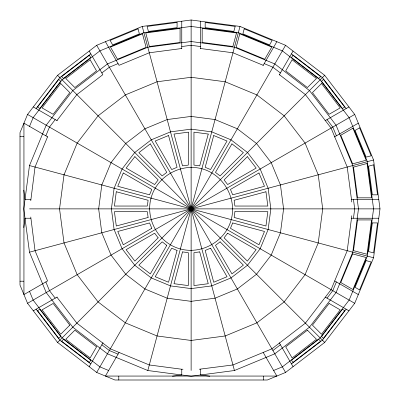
<?xml version="1.0" encoding="UTF-8"?>
<svg xmlns="http://www.w3.org/2000/svg" width="400" height="400" viewBox="0 0 400 400"><rect width="100%" height="100%" fill="white"/><g stroke="black" fill="none" stroke-linecap="round" stroke-linejoin="round"><path stroke-width="0.6" d="M30.76 216.99L35.035 250.7L47.565 280.95L23.94 294.585L23.94 123.16L47.845 136.965M29.48 165.56L23.775 208.875L29.48 252.19L46.2 292.55L72.795 327.205L107.45 353.8L147.81 370.52L191.125 376.225L234.44 370.52L274.8 353.8L309.46 327.205L336.055 292.55L352.77 252.19L358.475 208.875L352.77 165.56L336.055 125.2L309.46 90.54L274.8 63.945L234.44 47.23L191.125 41.525L147.81 47.23L107.45 63.945L72.795 90.54L46.2 125.2L29.48 165.56L373.565 257.76L380 208.875L373.565 159.99L354.695 114.435L324.68 75.32L285.565 45.305L240.01 26.435L191.125 20L142.24 26.435L96.69 45.305L57.57 75.32L27.555 114.435L20 132.675L20 285.075L27.555 303.31L57.57 342.43L96.69 372.445L114.925 380L267.325 380L285.565 372.445L324.68 342.43L354.695 303.31L373.565 257.76M23.775 227.595L25.01 218.24L30.76 218.24M30.76 200.76L35.035 167.05L47.565 136.8M353.465 218.24L354.695 208.875L353.465 199.51M147.81 370.52L240.01 26.435M29.515 126.38L33.13 117.655L62.12 79.87L99.905 50.88L143.905 32.65L191.125 26.435L238.345 32.65L282.345 50.88L320.13 79.87L349.12 117.655L367.35 161.655L373.565 208.875L367.35 256.095L349.12 300.095L320.13 337.88L282.345 366.87L273.62 370.485M45.855 135.815L49.47 127.09L55.22 119.595M336.395 281.935L332.78 290.66L327.03 298.15M89.195 366.695L103 342.79M263.035 65.595L276.84 41.69M96.69 372.445L285.565 45.305M119.05 352.435L105.415 376.06L276.84 376.06L263.2 352.435M279.255 74.96L293.055 51.055M36.09 108.555L59.845 77.595L90.805 53.84M56.925 120.585L76.86 94.605L102.835 74.675L89.195 51.055M346.16 309.195L322.405 340.155L291.445 363.91M57.57 342.43L324.68 75.32M101.85 72.97L109.34 67.22L118.065 63.605M272.91 350.53L280.405 344.78M325.04 120.745L348.945 106.945M27.555 303.31L354.695 114.435M33.305 310.805L57.21 297M334.405 136.965L358.31 123.16M29.48 252.19L373.565 159.99M181.76 46.535L191.125 45.305L200.49 46.535M181.76 48.51L149.3 52.78L119.05 65.31L105.415 41.69M199.24 369.24L232.95 364.965L271.925 348.825L305.395 323.14L331.075 289.675L347.22 250.7L351.49 218.24L351.49 215.74M172.405 376.225L181.76 374.99L181.76 369.24L149.3 364.965L110.325 348.825L76.86 323.14L56.925 297.165M20 136.535L23.775 136.535M30.76 199.51L25.01 199.51L23.775 190.15M351.165 199.51L378.765 199.51M29.525 208.875L380 208.875M351.165 218.24L378.765 218.24M20 281.215L23.775 281.215M181.76 369.24L183.01 369.24M200.49 48.51L232.95 52.78L263.2 65.31M209.85 376.225L200.49 374.99L200.49 369.24M264.185 63.605L272.91 67.22L280.405 72.97M118.065 354.145L109.34 350.53L101.85 344.78M108.63 370.485L99.905 366.87L62.12 337.88L33.13 300.095L29.515 291.37M33.305 106.945L57.21 120.745M334.69 280.95L358.31 294.585M27.555 114.435L354.695 303.31M325.325 297.165L348.945 310.805M291.445 53.84L322.405 77.595L346.16 108.555M279.415 74.675L305.395 94.605L331.075 128.075L347.22 167.05L351.49 199.51L351.49 202.01M90.805 363.91L59.845 340.155L36.09 309.195M57.57 75.32L324.68 342.43M327.03 119.595L332.78 127.09L336.395 135.815M55.22 298.15L49.47 290.66L45.855 281.935M279.255 342.79L293.055 366.695M96.69 45.305L285.565 372.445M142.24 26.435L234.44 370.52M263.465 376.225L263.465 380M200.49 21.235L200.49 48.835M191.125 20L191.125 370.475M181.76 21.235L181.76 48.835M118.785 376.225L118.785 380M64.025 174.82L59.54 208.875L64.025 242.93L77.17 274.665L98.08 301.92L125.335 322.83L157.07 335.975L191.125 340.46L225.18 335.975L256.915 322.83L284.17 301.92L305.08 274.665L318.225 242.93L322.71 208.875L318.225 174.82L305.08 143.085L284.17 115.83L256.915 94.92L225.18 81.775L191.125 77.29L157.07 81.775L125.335 94.92L98.08 115.83L77.17 143.085L64.025 174.82M101.81 184.945L98.66 208.875L101.81 232.805L111.045 255.11L125.74 274.26L144.89 288.955L167.195 298.19L191.125 301.34L215.055 298.19L237.36 288.955L256.51 274.26L271.205 255.11L280.44 232.805L283.59 208.875L280.44 184.945L271.205 162.64L256.51 143.49L237.36 128.795L215.055 119.56L191.125 116.41L167.195 119.56L144.89 128.795L125.74 143.49L111.045 162.64L101.81 184.945M114.115 188.24L111.4 208.875L114.115 229.51L122.08 248.74L134.75 265.25L151.26 277.92L170.49 285.885L191.125 288.6L211.76 285.885L230.99 277.92L247.5 265.25L260.17 248.74L268.135 229.51L270.85 208.875L268.135 188.24L260.17 169.01L247.5 152.5L230.99 139.83L211.76 131.865L191.125 129.15L170.49 131.865L151.26 139.83L134.75 152.5L122.08 169.01L114.115 188.24M116.295 191.755L114.415 206.045L147.345 206.045L148.105 200.275L116.295 191.755M151.03 198.13C145.145 219.555 158.885 243.355 180.38 248.97C201.805 254.855 225.605 241.115 231.22 219.62C237.105 198.195 223.365 174.395 201.87 168.78C180.445 162.895 156.645 176.635 151.03 198.13M234.905 211.705L234.145 217.475L265.955 225.995L267.835 211.705L234.905 211.705M357.555 219.925L353.51 250.64L367.055 254.27L371.575 219.925L357.555 219.925M372.33 222.92L368.56 251.57L373.585 252.915L377.535 222.92L372.33 222.92M235.17 26.415L233.82 31.44L205.17 27.67L205.17 22.465L235.17 26.415M177.06 250.43L168.54 282.24L155.22 276.725L171.685 248.205L177.06 250.43M208.245 134.045L199.725 165.855L193.955 165.095L193.955 132.165L208.245 134.045M236.52 32.945L232.89 46.49L202.175 42.445L202.175 28.425L236.52 32.945M239.775 33.82L236.15 47.365L264.77 59.22L271.78 47.075L239.775 33.82M182.525 251.895L174.005 283.705L188.295 285.585L188.295 252.655L182.525 251.895M213.715 135.51L205.19 167.32L210.565 169.545L227.03 141.025L213.715 135.51M244.215 28.84L242.865 33.865L269.565 44.925L272.165 40.415L244.215 28.84M123.275 172.97L117.76 186.285L149.57 194.81L151.795 189.435L123.275 172.97M232.68 222.94L230.455 228.315L258.975 244.78L264.49 231.46L232.68 222.94M352.635 253.9L340.78 282.52L352.925 289.53L366.18 257.525L352.635 253.9M366.135 260.615L355.075 287.315L359.585 289.915L371.16 261.965L366.135 260.615M96.545 346.845L90.13 357.96L65.77 339.265L74.845 330.195L96.545 346.845M90.71 360.14L89.36 362.48L61.605 341.18L63.51 339.27L90.71 360.14M166.785 245.375L150.32 273.895L138.885 265.12L162.17 241.835L166.785 245.375M231.93 143.855L215.465 172.375L220.085 175.915L243.37 152.63L231.93 143.855M292.89 55.27L291.54 57.61L318.74 78.48L320.65 76.57L292.89 55.27M292.12 59.79L285.705 70.905L307.405 87.555L316.48 78.485L292.12 59.79M58.82 79.35L37.52 107.11L39.86 108.46L60.73 81.26L58.82 79.35M60.735 83.52L42.04 107.88L53.155 114.295L69.805 92.595L60.735 83.52M134.88 156.63L126.105 168.07L154.625 184.535L158.165 179.915L134.88 156.63M227.625 233.215L224.085 237.83L247.37 261.115L256.145 249.68L227.625 233.215M329.095 303.455L312.445 325.155L321.515 334.23L340.21 309.87L329.095 303.455M342.39 309.29L321.52 336.49L323.43 338.395L344.73 310.64L342.39 309.29M69.805 325.155L60.735 334.23L42.04 309.87L53.155 303.455L69.805 325.155M158.165 237.83L134.88 261.115L126.105 249.68L154.625 233.215L158.165 237.83M60.73 336.49L58.82 338.395L37.52 310.64L39.86 309.29L60.73 336.49M323.43 79.35L321.52 81.26L342.39 108.46L344.73 107.11L323.43 79.35M247.37 156.63L224.085 179.915L227.625 184.535L256.145 168.07L247.37 156.63M321.515 83.52L312.445 92.595L329.095 114.295L340.21 107.88L321.515 83.52M89.36 55.27L61.605 76.57L63.51 78.48L90.71 57.61L89.36 55.27M90.13 59.79L65.77 78.485L74.845 87.555L96.545 70.905L90.13 59.79M150.32 143.855L138.885 152.63L162.17 175.915L166.785 172.375L150.32 143.855M220.085 241.835L215.465 245.375L231.93 273.895L243.37 265.12L220.085 241.835M307.405 330.195L285.705 346.845L292.12 357.96L316.48 339.265L307.405 330.195M318.74 339.27L291.54 360.14L292.89 362.48L320.65 341.18L318.74 339.27M151.795 228.315L123.275 244.78L117.76 231.46L149.57 222.94L151.795 228.315M258.975 172.97L230.455 189.435L232.68 194.81L264.49 186.285L258.975 172.97M352.925 128.22L340.78 135.23L352.635 163.85L366.18 160.225L352.925 128.22M359.585 127.835L355.075 130.435L366.135 157.135L371.16 155.785L359.585 127.835M138.035 28.84L110.085 40.415L112.685 44.925L139.385 33.865L138.035 28.84M142.475 33.82L110.47 47.075L117.48 59.22L146.1 47.365L142.475 33.82M168.54 135.51L155.22 141.025L171.685 169.545L177.06 167.32L168.54 135.51M210.565 248.205L205.19 250.43L213.715 282.24L227.03 276.725L210.565 248.205M148.105 217.475L116.295 225.995L114.415 211.705L147.345 211.705L148.105 217.475M367.055 163.48L353.51 167.11L357.555 197.825L371.575 197.825L367.055 163.48M265.955 191.755L234.145 200.275L234.905 206.045L267.835 206.045L265.955 191.755M373.585 164.83L368.56 166.18L372.33 194.83L377.535 194.83L373.585 164.83M177.08 22.465L147.085 26.415L148.43 31.44L177.08 27.67L177.08 22.465M180.075 28.425L145.73 32.945L149.36 46.49L180.075 42.445L180.075 28.425M188.295 132.165L174.005 134.045L182.525 165.855L188.295 165.095L188.295 132.165M199.725 251.895L193.955 252.655L193.955 285.585L208.245 283.705L199.725 251.895"/></g></svg>
